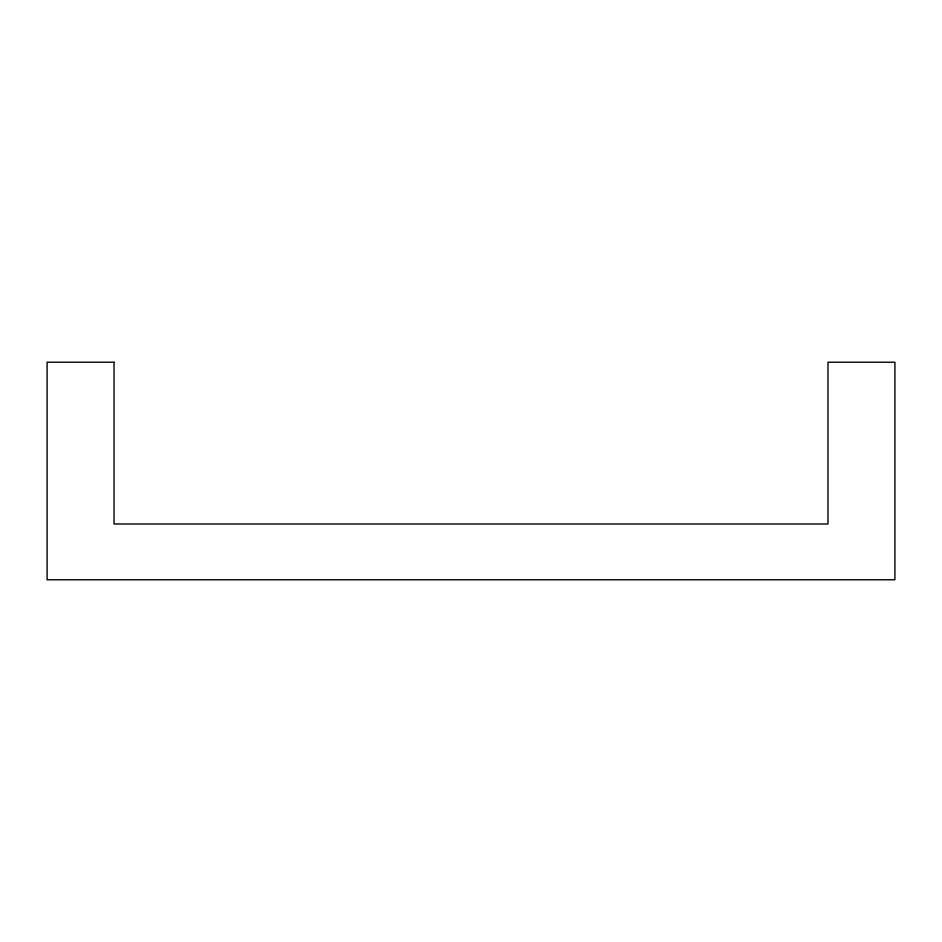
<?xml version="1.0" encoding="UTF-8"?>
<svg xmlns="http://www.w3.org/2000/svg" width="942" height="942" viewBox="0 0 942 942"><rect width="100%" height="100%" fill="white"/><g stroke="black" fill="none" stroke-linecap="round" stroke-linejoin="round"><path stroke-width="1.41" d="M114.029 362.234L47.1 362.234L47.1 579.766L894.9 579.766L894.9 362.234L827.971 362.234L827.971 523.987L114.029 523.987L114.029 362.234"/></g></svg>
